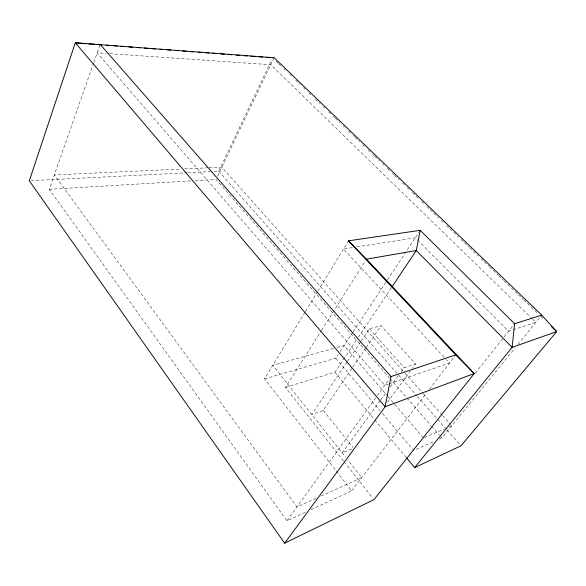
<?xml version="1.0" encoding="UTF-8"?>
<svg xmlns="http://www.w3.org/2000/svg" width="586" height="586" viewBox="0 0 586 586"><rect width="100%" height="100%" fill="white"/><g stroke="black" fill="none" stroke-linecap="round" stroke-linejoin="round"><path stroke-width="0.44" stroke-dasharray="2.93 2.2" d="M305.181 512.347L286.935 520.793L49.268 189.307L93.548 63.149M93.848 62.292L100.14 44.353M214.154 171.427L218.71 171.2L272.248 58.725M217.626 176.152L274.116 57.714M310.99 509.659L351.644 490.848L264.542 378.827L305.035 312.206M305.511 311.43L317.37 291.916M317.846 291.139L348.428 240.831M343.543 461.006L285.492 387.375L321.128 330.987M321.611 330.218L365.539 260.704M264.542 378.827L335.727 358.214L338.188 354.486M340.158 351.505L352.677 332.555M353.182 331.793L386.987 280.606M387.493 279.837L420.191 230.327M285.492 387.375L334.965 372.205L357.826 337.983M358.339 337.228L391.36 287.792M346.985 362.141L311.759 414.492L323.26 410.478L352.384 367.715M347.498 361.379L360.771 341.653M361.276 340.891L369.451 328.753L381.003 325.706L415.555 363.972L412.324 368.367M352.897 366.968L365.671 348.209M366.184 347.461L381.003 325.706M286.935 520.793L376.71 396.414M377.245 395.675L388.928 379.486M380.131 400.758L342.18 452.905L353.57 448.231M380.666 400.026L386.548 391.946M390.291 386.804L398.839 375.055M400.978 372.117L404.186 367.715L415.555 363.972M387.529 402.069L410.163 371.297M351.644 490.848L426.725 392.759M429.501 389.133L455.197 355.577M475.217 373.231L503.557 337.631M504.121 336.921L514.618 323.736M439.368 439.031L441.851 437.925L515.109 347.864M517.987 344.319L541.193 315.803M316.059 498.283L296.948 506.919L54.315 174.921L180.92 169.054M321.047 496.027L361.76 477.627L347.776 459.966M416.199 449.389L434.409 441.251M424.469 437.669L444.283 429.033M449.242 426.872L451.718 425.795M388.196 384.101L384.738 385.288L97.166 52.835L106.256 53.458M389.053 383.808L449.491 363.02L446.393 359.687M333.529 348.465L272.776 365.276L345.535 457.139M337.053 347.491L344.099 345.542L387.434 395.931M352.435 247.6L343.469 248.999L445.778 359.02M356.925 246.904L415.24 237.821L418.463 241.036M49.268 189.307L190.545 180.935M195.101 180.664L216.066 179.419L389.47 377.948M31.124 180.678L186.839 172.811M187.747 172.76L210.513 171.61M184.568 168.885L208.25 167.786M209.158 167.75L221.911 167.156L404.296 372.425M109.89 53.707L270.776 64.724L531.92 318.535M275.933 61.076L277.911 62.98M278.57 63.618L280.548 65.522M283.844 68.701L285.162 69.968M289.777 74.415L291.096 75.682M295.71 80.128L300.318 84.574M303.614 87.746L304.932 89.021M308.888 92.83L310.866 94.734M315.48 99.181L320.095 103.627M323.391 106.799L324.71 108.073M328.658 111.882L330.636 113.787M333.273 116.328L334.591 117.596M335.251 118.233L339.865 122.679M343.162 125.851L344.48 127.118M348.436 130.934L350.413 132.839M353.043 135.373L354.362 136.648M355.021 137.278L359.636 141.724M362.932 144.903L364.25 146.17M368.206 149.979L370.184 151.884M372.821 154.426L374.139 155.7M374.798 156.33L379.413 160.776M382.702 163.955L384.02 165.223M387.317 168.394L389.954 170.936M392.591 173.478L393.909 174.745M394.568 175.382L399.183 179.829M402.479 183L404.457 184.905M407.094 187.447L409.724 189.989M412.361 192.53L418.953 198.881M421.59 201.423L424.227 203.957M426.864 206.499L429.501 209.041M430.161 209.678L438.724 217.933M441.361 220.468L443.998 223.01M446.635 225.551L449.272 228.093M449.931 228.723L458.501 236.978M461.138 239.52L463.768 242.062M464.427 242.699L469.042 247.138M469.701 247.775L478.271 256.031M480.908 258.572L483.545 261.114M484.204 261.744L488.812 266.19M489.471 266.828L498.041 275.083M498.701 275.72L503.315 280.159M503.975 280.797L517.812 294.135M518.471 294.765L523.086 299.212M523.745 299.849L537.589 313.188M540.885 316.359L542.863 318.264M532.571 319.172L535.853 322.359L508.655 331.222L419.107 241.681M369.451 328.753L404.186 367.715M404.904 373.106L422.535 392.95M423.143 393.638L441.99 414.844M442.598 415.533L450.502 424.425M218.71 171.2L397.997 374.388M398.605 375.077L416.778 395.667M417.378 396.356L446.451 429.304M447.059 429.992L460.992 445.785M390.071 378.637L406.325 397.249M406.933 397.938L431.018 425.517M431.618 426.205L439.441 435.164M440.049 435.852L441.851 437.925M388.027 396.619L423.641 438.028M335.727 358.214L380.043 410.647M382.409 413.445L413.723 450.495M334.965 372.205L374.227 419.202M374.82 419.906L405.878 457.08M323.26 410.478L352.999 447.521M344.107 461.724L372.857 498.181"/><path stroke-width="0.88" d="M414.668 467.599L460.992 445.785L556.7 331.603L541.72 315.143L274.116 57.714L75.279 42.815L29.3 180.774L284.628 543.185L373.978 499.609L474.221 373.575L455.71 354.896L348.428 240.831L420.191 230.327L514.618 323.736L512.127 347.344L414.668 467.599L406.464 457.783M100.14 44.353L391.023 376.578L385.141 406.743L284.628 543.185M420.191 230.327L416.258 250.53L391.873 287.037M391.023 376.578L455.71 354.896M514.618 323.736L541.72 315.143M348.428 240.831L366.521 259.159L416.258 250.53L512.127 347.344L556.7 331.603L551.426 326.519M86.193 43.65L75.279 42.815L385.141 406.743L474.221 373.575L366.521 259.159M88.918 43.855L94.375 44.272M98.016 44.551L101.656 44.829M106.198 45.173L108.93 45.386M113.479 45.73L117.112 46.008M120.753 46.287L124.393 46.565M128.935 46.917L132.575 47.195M137.124 47.539L139.849 47.752M144.398 48.096L148.038 48.374M151.679 48.653L155.312 48.931M159.861 49.283L162.593 49.488M167.135 49.839L170.775 50.118M175.324 50.462L178.049 50.667M182.598 51.019L186.238 51.297M189.871 51.575L193.512 51.854M198.061 52.198L201.701 52.476M205.334 52.755L208.975 53.033M212.615 53.311L216.249 53.59M220.797 53.941L224.438 54.22M228.071 54.498L231.712 54.776M236.261 55.121L239.901 55.399M243.534 55.677L247.175 55.956M250.808 56.234L255.357 56.578M258.997 56.857L262.638 57.135M266.271 57.413L269.912 57.692"/></g></svg>
